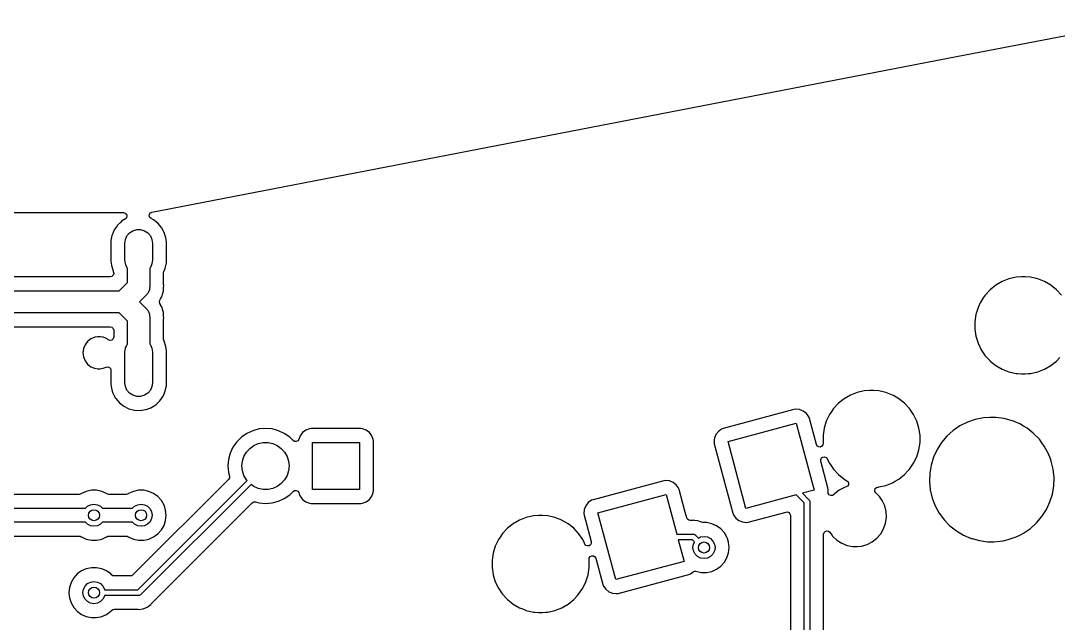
# Model space of a CAD drawing. Extents: x 41 to 271, y -133 to -23.
# Drawn here: x 156.02 to 193.45, y -49.87 to -28.12 of the extents above; entities that cross this region are included whole.
import ezdxf

# ---------------------------------------------------------------- set-up
doc = ezdxf.new("R2010")
doc.units = 0
doc.layers.add('BLACK', color=7, linetype='CONTINUOUS')

msp = doc.modelspace()

# ---------------------------------------------------------------- linework, layer by layer
at = {"layer": 'BLACK', "linetype": 'CONTINUOUS'}
for p, q in [((189.782, -29.416), (196.459, -28.1245)), ((160.751, -35.0311), (189.782, -29.416)), ((152.178, -35.0505), (159.729, -35.0505)), ((159.729, -35.0505), (159.791, -35.0667)), ((159.791, -35.0667), (159.836, -35.1111)), ((159.836, -35.1111), (159.853, -35.172)), ((159.853, -35.172), (159.838, -35.2336)), ((160.651, -35.1673), (160.659, -35.1066)), ((160.673, -35.2244), (160.651, -35.1673)), ((160.659, -35.1066), (160.695, -35.0572)), ((160.695, -35.0572), (160.751, -35.0311)), ((159.499, -35.5222), (159.395, -35.6719)), ((159.511, -35.5049), (159.499, -35.5222)), ((159.617, -35.4039), (159.511, -35.5049)), ((159.658, -35.3647), (159.617, -35.4039)), ((159.795, -35.2797), (159.658, -35.3647)), ((159.838, -35.2336), (159.795, -35.2797)), ((160.719, -35.2641), (160.673, -35.2244)), ((160.806, -35.3066), (160.719, -35.2641)), ((160.967, -35.4311), (160.806, -35.3066)), ((160.806, -35.3066), (160.806, -35.3066)), ((161.099, -35.5855), (160.967, -35.4311)), ((159.31, -35.8821), (159.273, -36.0583)), ((159.314, -35.8589), (159.31, -35.8821)), ((159.395, -35.6719), (159.314, -35.8589)), ((159.794, -36.0191), (159.853, -35.8897)), ((159.853, -35.8897), (159.947, -35.7821)), ((159.947, -35.7821), (160.066, -35.7052)), ((160.066, -35.7052), (160.203, -35.6651)), ((160.203, -35.6651), (160.345, -35.6651)), ((160.345, -35.6651), (160.482, -35.7052)), ((160.482, -35.7052), (160.601, -35.7821)), ((160.601, -35.7821), (160.695, -35.8897)), ((160.695, -35.8897), (160.754, -36.0191)), ((161.198, -35.7634), (161.099, -35.5855)), ((161.259, -35.9576), (161.198, -35.7634)), ((159.273, -36.0583), (159.273, -36.8107)), ((159.774, -36.16), (159.794, -36.0191)), ((159.774, -36.76), (159.774, -36.16)), ((160.754, -36.0191), (160.774, -36.16)), ((160.774, -36.16), (160.774, -36.76)), ((161.274, -36.1093), (161.259, -35.9576)), ((161.274, -36.8617), (161.274, -36.1093)), ((159.273, -36.8107), (159.279, -36.8617)), ((159.279, -36.8617), (159.289, -36.9624)), ((159.289, -36.9624), (159.35, -37.1566)), ((159.794, -36.9009), (159.774, -36.76)), ((159.853, -37.0303), (159.794, -36.9009)), ((159.874, -37.0541), (159.853, -37.0303)), ((159.874, -37.5703), (159.874, -37.0541)), ((160.695, -37.0303), (160.674, -37.0541)), ((160.674, -37.0541), (160.674, -37.736)), ((160.754, -36.9009), (160.695, -37.0303)), ((160.774, -36.76), (160.754, -36.9009)), ((161.234, -37.0611), (161.274, -36.8617)), ((159.249, -37.3695), (152.659, -37.3695)), ((159.311, -37.3529), (159.249, -37.3695)), ((159.357, -37.3075), (159.311, -37.3529)), ((159.35, -37.1566), (159.358, -37.1711)), ((159.373, -37.2455), (159.357, -37.3075)), ((159.358, -37.1711), (159.373, -37.2313)), ((159.373, -37.2313), (159.373, -37.2455)), ((161.174, -37.2241), (161.185, -37.1752)), ((161.174, -37.6554), (161.174, -37.2241)), ((161.185, -37.1752), (161.219, -37.0955)), ((161.219, -37.0955), (161.234, -37.0611)), ((191.928, -37.3865), (191.672, -37.4448)), ((192.124, -37.3718), (191.928, -37.3865)), ((192.255, -37.3718), (192.124, -37.3718)), ((192.124, -37.3718), (192.124, -37.3718)), ((192.451, -37.3865), (192.255, -37.3718)), ((192.255, -37.3718), (192.255, -37.3718)), ((192.707, -37.4448), (192.451, -37.3865)), ((159.574, -37.87), (159.874, -37.5703)), ((160.669, -37.7986), (160.659, -37.8285)), ((160.674, -37.736), (160.669, -37.7671)), ((160.669, -37.7671), (160.669, -37.7986)), ((161.172, -37.8034), (161.174, -37.7832)), ((161.172, -37.8099), (161.172, -37.8034)), ((161.176, -37.6748), (161.174, -37.6554)), ((161.174, -37.7628), (161.175, -37.7563)), ((161.174, -37.7832), (161.174, -37.7628)), ((161.175, -37.7424), (161.178, -37.6886)), ((161.175, -37.7563), (161.175, -37.7424)), ((161.178, -37.6886), (161.176, -37.6748)), ((191.2, -37.6719), (190.995, -37.8355)), ((191.428, -37.5407), (191.2, -37.6719)), ((191.672, -37.4448), (191.428, -37.5407)), ((192.951, -37.5407), (192.707, -37.4448)), ((193.178, -37.6719), (192.951, -37.5407)), ((193.19, -37.6813), (193.178, -37.6719)), ((193.383, -37.8355), (193.19, -37.6813)), ((152.306, -37.87), (159.574, -37.87)), ((160.557, -38.0188), (160.306, -38.27)), ((160.575, -37.9934), (160.557, -38.0188)), ((160.598, -37.9711), (160.575, -37.9934)), ((160.612, -37.9431), (160.598, -37.9711)), ((160.63, -37.9176), (160.612, -37.9431)), ((160.64, -37.8877), (160.63, -37.9176)), ((160.654, -37.8596), (160.64, -37.8877)), ((160.659, -37.8285), (160.654, -37.8596)), ((161.041, -38.2137), (161.064, -38.1687)), ((161.064, -38.1687), (161.067, -38.1631)), ((161.067, -38.1631), (161.101, -38.1043)), ((161.101, -38.1043), (161.106, -38.091)), ((161.106, -38.091), (161.113, -38.073)), ((161.113, -38.073), (161.119, -38.0605)), ((161.119, -38.0605), (161.137, -37.995)), ((161.137, -37.995), (161.139, -37.9888)), ((161.139, -37.9888), (161.16, -37.9243)), ((161.16, -37.9243), (161.161, -37.9103)), ((161.161, -37.9103), (161.165, -37.8912)), ((161.165, -37.8912), (161.168, -37.8776)), ((161.168, -37.8776), (161.172, -37.8099)), ((190.746, -38.1323), (190.67, -38.2432)), ((190.817, -38.0278), (190.746, -38.1323)), ((190.995, -37.8355), (190.817, -38.0278)), ((193.562, -38.0278), (193.383, -37.8355)), ((193.383, -37.8355), (193.383, -37.8355)), ((193.383, -37.8355), (193.383, -37.8355)), ((160.306, -38.27), (160.557, -38.5212)), ((160.557, -38.5212), (160.575, -38.5466)), ((160.575, -38.5466), (160.598, -38.5689)), ((161.028, -38.27), (161.041, -38.2137)), ((161.041, -38.3263), (161.028, -38.27)), ((161.041, -38.3264), (161.041, -38.3263)), ((161.064, -38.3713), (161.041, -38.3264)), ((161.067, -38.3769), (161.064, -38.3713)), ((161.101, -38.4357), (161.067, -38.3769)), ((161.106, -38.4491), (161.101, -38.4357)), ((161.113, -38.467), (161.106, -38.4491)), ((161.119, -38.4795), (161.113, -38.467)), ((161.132, -38.5282), (161.119, -38.4795)), ((161.137, -38.545), (161.132, -38.5282)), ((161.139, -38.5512), (161.137, -38.545)), ((161.16, -38.6157), (161.139, -38.5512)), ((190.555, -38.4809), (190.478, -38.7316)), ((190.637, -38.3109), (190.555, -38.4809)), ((190.669, -38.2446), (190.637, -38.3109)), ((190.67, -38.2432), (190.669, -38.2446)), ((159.574, -38.67), (152.306, -38.67)), ((159.874, -38.9697), (159.574, -38.67)), ((160.598, -38.5689), (160.612, -38.5969)), ((160.612, -38.5969), (160.63, -38.6224)), ((160.63, -38.6224), (160.64, -38.6523)), ((160.64, -38.6523), (160.654, -38.6804)), ((160.654, -38.6804), (160.659, -38.7115)), ((160.659, -38.7115), (160.669, -38.7414)), ((160.669, -38.7414), (160.669, -38.7729)), ((160.669, -38.7729), (160.674, -38.804)), ((160.674, -38.804), (160.674, -39.7959)), ((161.161, -38.6297), (161.16, -38.6157)), ((161.165, -38.6488), (161.161, -38.6297)), ((161.168, -38.6624), (161.165, -38.6488)), ((161.172, -38.7301), (161.168, -38.6624)), ((161.172, -38.7366), (161.172, -38.7301)), ((161.174, -38.7568), (161.172, -38.7366)), ((161.174, -38.7772), (161.174, -38.7568)), ((161.175, -38.7837), (161.174, -38.7772)), ((161.174, -38.8846), (161.176, -38.8652)), ((161.174, -39.2534), (161.174, -38.8846)), ((161.178, -38.8514), (161.175, -38.7837)), ((161.176, -38.8647), (161.178, -38.8514)), ((161.176, -38.8652), (161.176, -38.8647)), ((190.478, -38.7316), (190.439, -38.9911)), ((152.659, -39.1705), (159.249, -39.1705)), ((159.249, -39.1705), (159.311, -39.1871)), ((159.311, -39.1871), (159.357, -39.2325)), ((159.357, -39.2325), (159.373, -39.2945)), ((159.373, -39.2945), (159.373, -39.5395)), ((159.874, -39.7959), (159.874, -38.9697)), ((161.174, -39.6187), (161.174, -39.2534)), ((190.439, -38.9911), (190.439, -39.2534)), ((190.439, -39.2534), (190.478, -39.5129)), ((158.554, -39.6073), (158.434, -39.6995)), ((158.694, -39.5493), (158.554, -39.6073)), ((158.806, -39.5345), (158.694, -39.5493)), ((158.882, -39.5345), (158.806, -39.5345)), ((158.806, -39.5345), (158.806, -39.5345)), ((158.994, -39.5493), (158.882, -39.5345)), ((158.882, -39.5345), (158.882, -39.5345)), ((159.134, -39.6073), (158.994, -39.5493)), ((159.174, -39.6378), (159.134, -39.6073)), ((159.134, -39.6073), (159.134, -39.6073)), ((159.237, -39.6629), (159.174, -39.6378)), ((159.304, -39.6507), (159.237, -39.6629)), ((159.355, -39.6049), (159.304, -39.6507)), ((159.373, -39.5395), (159.355, -39.6049)), ((161.19, -39.6789), (161.174, -39.6187)), ((190.478, -39.5129), (190.555, -39.7636)), ((158.283, -39.9598), (158.264, -40.11)), ((158.341, -39.8198), (158.283, -39.9598)), ((158.434, -39.6995), (158.341, -39.8198)), ((159.774, -40.09), (159.794, -39.9491)), ((159.794, -39.9491), (159.853, -39.8197)), ((159.853, -39.8197), (159.874, -39.7959)), ((160.674, -39.7959), (160.695, -39.8197)), ((160.695, -39.8197), (160.754, -39.9491)), ((160.754, -39.9491), (160.774, -40.09)), ((161.198, -39.6934), (161.19, -39.6789)), ((161.259, -39.8876), (161.198, -39.6934)), ((161.274, -40.0393), (161.259, -39.8876)), ((161.274, -41.2917), (161.274, -40.0393)), ((190.555, -39.7636), (190.669, -40)), ((190.669, -40), (190.792, -40.1805)), ((158.264, -40.11), (158.283, -40.2602)), ((158.283, -40.2602), (158.34, -40.3977)), ((158.34, -40.3977), (158.341, -40.4002)), ((158.341, -40.4002), (158.434, -40.5205)), ((159.774, -41.19), (159.774, -40.09)), ((160.774, -40.09), (160.774, -41.19)), ((190.792, -40.1805), (190.817, -40.2167)), ((190.817, -40.2167), (190.989, -40.4017)), ((190.989, -40.4017), (190.995, -40.4091)), ((190.995, -40.4091), (191.2, -40.5727)), ((193.178, -40.5727), (193.383, -40.4091)), ((193.383, -40.4091), (193.505, -40.2774)), ((158.434, -40.5205), (158.554, -40.6127)), ((158.554, -40.6127), (158.685, -40.6671)), ((158.685, -40.6671), (158.694, -40.6707)), ((158.694, -40.6707), (158.806, -40.6855)), ((158.806, -40.6855), (158.806, -40.6855)), ((158.806, -40.6855), (158.882, -40.6855)), ((158.882, -40.6855), (158.938, -40.6781)), ((158.882, -40.6855), (158.882, -40.6855)), ((158.938, -40.6781), (158.994, -40.6707)), ((158.994, -40.6707), (159.102, -40.626)), ((159.102, -40.626), (159.162, -40.6172)), ((159.162, -40.6172), (159.218, -40.6375)), ((159.218, -40.6375), (159.259, -40.6821)), ((159.259, -40.6821), (159.273, -40.7406)), ((159.273, -40.7406), (159.273, -41.2407)), ((191.2, -40.5727), (191.428, -40.7038)), ((191.428, -40.7038), (191.672, -40.7997)), ((192.707, -40.7997), (192.951, -40.7038)), ((192.951, -40.7038), (193.178, -40.5727)), ((191.672, -40.7997), (191.928, -40.8581)), ((191.928, -40.8581), (191.984, -40.8623)), ((191.984, -40.8623), (192.124, -40.8728)), ((192.124, -40.8728), (192.124, -40.8728)), ((192.124, -40.8728), (192.255, -40.8728)), ((192.255, -40.8728), (192.377, -40.8636)), ((192.255, -40.8728), (192.255, -40.8728)), ((192.377, -40.8636), (192.451, -40.8581)), ((192.451, -40.8581), (192.707, -40.7997)), ((159.273, -41.2407), (159.289, -41.3924)), ((159.289, -41.3924), (159.32, -41.4905)), ((159.32, -41.4905), (159.35, -41.5866)), ((159.794, -41.3309), (159.774, -41.19)), ((159.853, -41.4603), (159.794, -41.3309)), ((159.947, -41.5679), (159.853, -41.4603)), ((160.695, -41.4603), (160.601, -41.5679)), ((160.754, -41.3309), (160.695, -41.4603)), ((160.774, -41.19), (160.754, -41.3309)), ((161.153, -41.678), (161.234, -41.4911)), ((161.234, -41.4911), (161.274, -41.2917)), ((186.196, -41.5418), (185.951, -41.6376)), ((186.451, -41.4834), (186.196, -41.5418)), ((186.648, -41.4687), (186.451, -41.4834)), ((186.779, -41.4687), (186.648, -41.4687)), ((186.648, -41.4687), (186.648, -41.4687)), ((186.975, -41.4834), (186.779, -41.4687)), ((186.779, -41.4687), (186.779, -41.4687)), ((187.23, -41.5418), (186.975, -41.4834)), ((187.475, -41.6376), (187.23, -41.5418)), ((159.35, -41.5866), (159.378, -41.6376)), ((159.378, -41.6376), (159.437, -41.7437)), ((159.437, -41.7437), (159.449, -41.7645)), ((159.449, -41.7645), (159.581, -41.9189)), ((159.581, -41.9189), (159.742, -42.0434)), ((160.066, -41.6448), (159.947, -41.5679)), ((160.203, -41.6849), (160.066, -41.6448)), ((160.345, -41.6849), (160.203, -41.6849)), ((160.482, -41.6448), (160.345, -41.6849)), ((160.601, -41.5679), (160.482, -41.6448)), ((160.89, -41.9853), (161.037, -41.8451)), ((161.037, -41.8451), (161.153, -41.678)), ((185.724, -41.7688), (185.519, -41.9324)), ((185.951, -41.6376), (185.724, -41.7688)), ((187.475, -41.6377), (187.475, -41.6376)), ((187.475, -41.6376), (187.475, -41.6376)), ((187.51, -41.6582), (187.475, -41.6377)), ((187.702, -41.7688), (187.51, -41.6582)), ((187.907, -41.9324), (187.702, -41.7688)), ((187.702, -41.7688), (187.702, -41.7688)), ((159.742, -42.0434), (159.925, -42.1331)), ((159.925, -42.1331), (160.122, -42.1841)), ((160.122, -42.1841), (160.325, -42.1944)), ((160.325, -42.1944), (160.526, -42.1636)), ((160.325, -42.1944), (160.325, -42.1944)), ((160.325, -42.1944), (160.325, -42.1944)), ((160.526, -42.1636), (160.545, -42.1566)), ((160.545, -42.1566), (160.717, -42.0929)), ((160.717, -42.0929), (160.89, -41.9853)), ((183.916, -42.1565), (181.36, -42.8413)), ((183.975, -42.1473), (183.916, -42.1565)), ((184.118, -42.161), (183.975, -42.1473)), ((184.252, -42.2145), (184.118, -42.161)), ((184.365, -42.3034), (184.252, -42.2145)), ((185.256, -42.2495), (185.193, -42.3415)), ((185.341, -42.1247), (185.256, -42.2495)), ((185.519, -41.9324), (185.341, -42.1247)), ((188.085, -42.1247), (187.907, -41.9324)), ((187.907, -41.9324), (187.907, -41.9324)), ((187.907, -41.9324), (187.907, -41.9324)), ((188.233, -42.3415), (188.085, -42.1247)), ((188.085, -42.1247), (188.085, -42.1247)), ((188.085, -42.1247), (188.085, -42.1247)), ((181.536, -43.3124), (183.999, -42.6524)), ((183.999, -42.6524), (184.646, -45.0672)), ((184.448, -42.4207), (184.365, -42.3034)), ((184.47, -42.4766), (184.448, -42.4207)), ((184.722, -43.4175), (184.47, -42.4766)), ((185.079, -42.5779), (185.002, -42.8286)), ((185.193, -42.3415), (185.079, -42.5779)), ((185.193, -42.3415), (185.193, -42.3415)), ((188.347, -42.5779), (188.233, -42.3415)), ((188.424, -42.8286), (188.347, -42.5779)), ((190.172, -42.6156), (189.904, -42.7512)), ((190.456, -42.5171), (190.172, -42.6156)), ((190.751, -42.4572), (190.456, -42.5171)), ((190.976, -42.4422), (190.751, -42.4572)), ((191.201, -42.4422), (190.976, -42.4422)), ((190.976, -42.4422), (190.976, -42.4422)), ((191.499, -42.4822), (191.201, -42.4422)), ((191.788, -42.5616), (191.499, -42.4822)), ((191.499, -42.4822), (191.499, -42.4822)), ((191.499, -42.4822), (191.499, -42.4822)), ((191.83, -42.5794), (191.788, -42.5616)), ((192.065, -42.6789), (191.83, -42.5794)), ((164.173, -43.022), (163.98, -43.1575)), ((164.387, -42.9221), (164.173, -43.022)), ((164.616, -42.8609), (164.387, -42.9221)), ((164.851, -42.8403), (164.616, -42.8609)), ((165.086, -42.8609), (164.851, -42.8403)), ((165.245, -42.9035), (165.086, -42.8609)), ((165.315, -42.9221), (165.245, -42.9035)), ((165.529, -43.022), (165.315, -42.9221)), ((165.722, -43.1575), (165.529, -43.022)), ((166.183, -42.9885), (166.097, -43.1037)), ((166.299, -42.9022), (166.183, -42.9885)), ((166.434, -42.8519), (166.299, -42.9022)), ((166.493, -42.8455), (166.434, -42.8519)), ((168.289, -42.8455), (166.493, -42.8455)), ((168.348, -42.8519), (168.289, -42.8455)), ((168.289, -42.8455), (168.289, -42.8455)), ((168.483, -42.9022), (168.348, -42.8519)), ((168.599, -42.9885), (168.483, -42.9022)), ((168.685, -43.1037), (168.599, -42.9885)), ((181.187, -42.9464), (181.098, -43.0596)), ((181.304, -42.8629), (181.187, -42.9464)), ((181.36, -42.8413), (181.304, -42.8629)), ((185.002, -42.8286), (184.963, -43.088)), ((188.464, -43.088), (188.424, -42.8286)), ((189.657, -42.9212), (189.434, -43.1228)), ((189.904, -42.7512), (189.657, -42.9212)), ((192.194, -42.7555), (192.065, -42.6789)), ((192.324, -42.832), (192.194, -42.7555)), ((192.549, -43.0099), (192.324, -42.832)), ((192.56, -43.0183), (192.549, -43.0099)), ((192.768, -43.2343), (192.56, -43.0183)), ((163.813, -43.3246), (163.677, -43.5182)), ((163.98, -43.1575), (163.813, -43.3246)), ((164.426, -43.4599), (164.588, -43.3876)), ((164.588, -43.3876), (164.762, -43.3507)), ((164.762, -43.3507), (164.94, -43.3507)), ((164.94, -43.3507), (165.114, -43.3876)), ((165.114, -43.3876), (165.276, -43.4599)), ((165.844, -43.2794), (165.722, -43.1575)), ((165.722, -43.1575), (165.722, -43.1575)), ((165.722, -43.1575), (165.722, -43.1575)), ((165.897, -43.3107), (165.844, -43.2794)), ((165.958, -43.3129), (165.897, -43.3107)), ((166.013, -43.2855), (165.958, -43.3129)), ((166.048, -43.2351), (166.013, -43.2855)), ((166.097, -43.1037), (166.048, -43.2351)), ((166.541, -45.046), (166.541, -43.346)), ((166.541, -43.346), (168.241, -43.346)), ((168.241, -43.346), (168.241, -45.046)), ((168.735, -43.2385), (168.685, -43.1037)), ((168.741, -43.2981), (168.735, -43.2385)), ((168.742, -45.0939), (168.741, -43.2981)), ((181.04, -43.2377), (181.031, -43.3363)), ((181.031, -43.3363), (181.031, -43.3364)), ((181.031, -43.3364), (181.04, -43.3957)), ((181.044, -43.1932), (181.04, -43.2377)), ((181.04, -43.3957), (181.712, -45.903)), ((181.098, -43.0596), (181.044, -43.1932)), ((182.183, -45.7272), (181.536, -43.3124)), ((184.723, -43.4228), (184.722, -43.4175)), ((184.966, -43.3723), (184.959, -43.4339)), ((184.963, -43.088), (184.963, -43.3504)), ((184.963, -43.3504), (184.966, -43.3723)), ((188.424, -43.6098), (188.464, -43.3504)), ((188.464, -43.3504), (188.464, -43.088)), ((189.24, -43.3523), (189.078, -43.6055)), ((189.434, -43.1228), (189.24, -43.3523)), ((192.831, -43.3191), (192.768, -43.2343)), ((192.947, -43.4762), (192.831, -43.3191)), ((163.577, -43.7323), (163.516, -43.9606)), ((163.677, -43.5182), (163.577, -43.7323)), ((164.074, -43.8503), (164.163, -43.6964)), ((164.163, -43.6964), (164.282, -43.5643)), ((164.282, -43.5643), (164.426, -43.4599)), ((165.276, -43.4599), (165.42, -43.5643)), ((165.42, -43.5643), (165.539, -43.6964)), ((165.539, -43.6964), (165.628, -43.8503)), ((184.754, -43.4768), (184.723, -43.4228)), ((184.807, -43.5092), (184.754, -43.4768)), ((184.869, -43.5121), (184.807, -43.5092)), ((184.924, -43.4847), (184.869, -43.5121)), ((184.959, -43.4339), (184.924, -43.4847)), ((188.347, -43.8605), (188.424, -43.6098)), ((189.078, -43.6055), (188.952, -43.8781)), ((193.088, -43.7336), (192.947, -43.4762)), ((193.091, -43.7397), (193.088, -43.7336)), ((193.17, -43.9441), (193.091, -43.7397)), ((163.516, -43.9606), (163.495, -44.196)), ((164.001, -44.196), (164.02, -44.0193)), ((164.02, -44.0193), (164.074, -43.8503)), ((165.628, -43.8503), (165.682, -44.0193)), ((165.682, -44.0193), (165.701, -44.196)), ((184.883, -43.9621), (184.911, -43.9084)), ((184.884, -44.0226), (184.883, -43.9621)), ((185.142, -44.9839), (184.884, -44.0226)), ((184.911, -43.9084), (184.961, -43.8742)), ((184.961, -43.8742), (185.021, -43.8676)), ((185.021, -43.8676), (185.077, -43.8902)), ((185.077, -43.8902), (185.116, -43.9367)), ((185.116, -43.9367), (185.193, -44.0969)), ((185.193, -44.0969), (185.341, -44.3137)), ((188.085, -44.3137), (188.233, -44.0969)), ((188.233, -44.0969), (188.347, -43.8605)), ((188.862, -44.1651), (188.814, -44.4537)), ((188.952, -43.8781), (188.862, -44.1651)), ((193.199, -44.0201), (193.17, -43.9441)), ((193.269, -44.3124), (193.199, -44.0201)), ((163.495, -44.196), (163.516, -44.4314)), ((163.516, -44.4314), (163.55, -44.5598)), ((164.02, -44.3727), (164.001, -44.196)), ((164.074, -44.5417), (164.02, -44.3727)), ((165.682, -44.3727), (165.628, -44.5417)), ((165.701, -44.196), (165.682, -44.3727)), ((185.341, -44.3137), (185.518, -44.5047)), ((185.518, -44.5047), (185.519, -44.506)), ((185.519, -44.506), (185.72, -44.6662)), ((187.702, -44.6696), (187.907, -44.506)), ((187.907, -44.506), (188.039, -44.3642)), ((188.039, -44.3642), (188.085, -44.3137)), ((188.085, -44.3137), (188.085, -44.3137)), ((188.085, -44.3137), (188.085, -44.3137)), ((188.813, -44.4614), (188.803, -44.7579)), ((188.814, -44.4537), (188.813, -44.4614)), ((193.299, -44.6114), (193.269, -44.3124)), ((163.518, -44.6795), (160.067, -48.1312)), ((160.238, -48.668), (164.185, -44.7202)), ((164.328, -44.8607), (160.35, -48.8387)), ((163.55, -44.6239), (163.518, -44.6795)), ((163.55, -44.5598), (163.55, -44.6239)), ((164.163, -44.6956), (164.074, -44.5417)), ((164.185, -44.7202), (164.163, -44.6956)), ((164.426, -44.9321), (164.328, -44.8607)), ((165.42, -44.8277), (165.276, -44.9321)), ((165.539, -44.6956), (165.42, -44.8277)), ((165.628, -44.5417), (165.539, -44.6956)), ((179.221, -44.7291), (176.666, -45.4139)), ((179.281, -44.7199), (179.221, -44.7291)), ((179.424, -44.7336), (179.281, -44.7199)), ((179.558, -44.7871), (179.424, -44.7336)), ((179.671, -44.876), (179.558, -44.7871)), ((179.737, -44.9697), (179.671, -44.876)), ((185.72, -44.6662), (185.724, -44.6696)), ((185.724, -44.6696), (185.826, -44.7284)), ((185.826, -44.7284), (185.868, -44.7677)), ((185.88, -44.8785), (185.849, -44.9263)), ((185.868, -44.7677), (185.887, -44.8216)), ((185.887, -44.8216), (185.88, -44.8785)), ((186.975, -44.955), (187.23, -44.8966)), ((187.23, -44.8966), (187.475, -44.8008)), ((187.475, -44.8008), (187.542, -44.7617)), ((187.542, -44.7617), (187.702, -44.6696)), ((188.803, -44.7579), (188.802, -44.7617)), ((188.802, -44.7617), (188.833, -45.0607)), ((193.239, -45.208), (193.289, -44.9117)), ((193.289, -44.9117), (193.299, -44.6114)), ((158.123, -45.2235), (152.344, -45.2235)), ((158.161, -45.2174), (158.123, -45.2235)), ((158.196, -45.1998), (158.161, -45.2174)), ((158.21, -45.1898), (158.196, -45.1998)), ((158.383, -45.1129), (158.21, -45.1898)), ((158.568, -45.0735), (158.383, -45.1129)), ((158.757, -45.0735), (158.568, -45.0735)), ((158.568, -45.0735), (158.568, -45.0735)), ((158.942, -45.1129), (158.757, -45.0735)), ((158.757, -45.0735), (158.757, -45.0735)), ((159.115, -45.1898), (158.942, -45.1129)), ((159.129, -45.1998), (159.115, -45.1898)), ((159.164, -45.2174), (159.129, -45.1998)), ((159.202, -45.2235), (159.164, -45.2174)), ((159.822, -45.2235), (159.202, -45.2235)), ((159.86, -45.2174), (159.822, -45.2235)), ((159.895, -45.1998), (159.86, -45.2174)), ((159.909, -45.1898), (159.895, -45.1998)), ((160.082, -45.1129), (159.909, -45.1898)), ((160.267, -45.0735), (160.082, -45.1129)), ((160.456, -45.0735), (160.267, -45.0735)), ((160.267, -45.0735), (160.267, -45.0735)), ((160.641, -45.1129), (160.456, -45.0735)), ((160.456, -45.0735), (160.456, -45.0735)), ((160.814, -45.1898), (160.641, -45.1129)), ((160.967, -45.3011), (160.814, -45.1898)), ((164.588, -45.0044), (164.426, -44.9321)), ((164.762, -45.0413), (164.588, -45.0044)), ((164.94, -45.0413), (164.762, -45.0413)), ((165.114, -45.0044), (164.94, -45.0413)), ((165.276, -44.9321), (165.114, -45.0044)), ((165.529, -45.37), (165.722, -45.2345)), ((165.722, -45.2345), (165.844, -45.1126)), ((165.844, -45.1126), (165.897, -45.0813)), ((165.897, -45.0813), (165.958, -45.0791)), ((165.958, -45.0791), (166.013, -45.1065)), ((166.013, -45.1065), (166.048, -45.1569)), ((166.048, -45.1569), (166.064, -45.1998)), ((166.064, -45.1998), (166.097, -45.2883)), ((166.097, -45.2883), (166.183, -45.4035)), ((168.241, -45.046), (166.541, -45.046)), ((168.599, -45.4035), (168.685, -45.2883)), ((168.685, -45.2883), (168.735, -45.1535)), ((168.735, -45.1535), (168.742, -45.0939)), ((176.842, -45.885), (179.305, -45.225)), ((179.305, -45.225), (179.69, -46.6624)), ((179.754, -44.9933), (179.737, -44.9697)), ((179.776, -45.0492), (179.754, -44.9933)), ((179.97, -45.7739), (179.776, -45.0492)), ((184, -45.2403), (182.183, -45.7272)), ((184.284, -45.5248), (184, -45.2403)), ((184.646, -45.0672), (184.223, -45.1805)), ((184.223, -45.1805), (184.455, -45.4127)), ((185.151, -45.0431), (185.142, -44.9839)), ((185.143, -45.1313), (185.144, -45.1187)), ((185.152, -45.1924), (185.143, -45.1313)), ((185.144, -45.1187), (185.151, -45.0431)), ((185.19, -45.2413), (185.152, -45.1924)), ((185.247, -45.2656), (185.19, -45.2413)), ((185.309, -45.2595), (185.247, -45.2656)), ((185.36, -45.2243), (185.309, -45.2595)), ((185.38, -45.2006), (185.36, -45.2243)), ((185.546, -45.0706), (185.38, -45.2006)), ((185.733, -44.9742), (185.546, -45.0706)), ((185.799, -44.9547), (185.733, -44.9742)), ((185.849, -44.9263), (185.799, -44.9547)), ((186.831, -45.0669), (186.85, -45.0136)), ((186.838, -45.1232), (186.831, -45.0669)), ((186.869, -45.1706), (186.838, -45.1232)), ((186.85, -45.0136), (186.891, -44.9743)), ((186.98, -45.2768), (186.869, -45.1706)), ((186.891, -44.9743), (186.945, -44.9573)), ((186.945, -44.9573), (186.96, -44.9561)), ((186.96, -44.9561), (186.975, -44.955)), ((186.997, -45.3011), (186.98, -45.2768)), ((188.833, -45.0607), (188.902, -45.353)), ((193.15, -45.495), (193.239, -45.208)), ((158.354, -45.724), (158.427, -45.6504)), ((158.427, -45.6504), (158.539, -45.5936)), ((158.539, -45.5936), (158.662, -45.574)), ((158.662, -45.574), (158.786, -45.5936)), ((158.786, -45.5936), (158.898, -45.6504)), ((158.898, -45.6504), (158.971, -45.724)), ((160.053, -45.724), (160.126, -45.6504)), ((160.126, -45.6504), (160.238, -45.5936)), ((160.238, -45.5936), (160.362, -45.574)), ((160.362, -45.574), (160.485, -45.5936)), ((160.485, -45.5936), (160.597, -45.6504)), ((160.597, -45.6504), (160.685, -45.7389)), ((161.094, -45.4418), (160.967, -45.3011)), ((161.189, -45.6057), (161.094, -45.4418)), ((161.215, -45.6876), (161.189, -45.6057)), ((162.032, -47.8641), (164.367, -45.5288)), ((164.367, -45.5288), (164.423, -45.4967)), ((164.423, -45.4967), (164.487, -45.4967)), ((164.487, -45.4967), (164.571, -45.519)), ((164.571, -45.519), (164.616, -45.5311)), ((164.616, -45.5311), (164.851, -45.5517)), ((164.851, -45.5517), (165.086, -45.5311)), ((165.086, -45.5311), (165.315, -45.4699)), ((165.315, -45.4699), (165.529, -45.37)), ((166.183, -45.4035), (166.299, -45.4898)), ((166.299, -45.4898), (166.434, -45.5401)), ((166.434, -45.5401), (166.493, -45.5465)), ((166.493, -45.5465), (168.289, -45.5465)), ((168.289, -45.5465), (168.348, -45.5401)), ((168.348, -45.5401), (168.483, -45.4898)), ((168.483, -45.4898), (168.599, -45.4035)), ((176.404, -45.6321), (176.35, -45.7657)), ((176.493, -45.519), (176.404, -45.6321)), ((176.61, -45.4355), (176.493, -45.519)), ((176.666, -45.4139), (176.61, -45.4355)), ((184.284, -60.003), (184.284, -45.5248)), ((184.455, -45.4127), (184.459, -45.4199)), ((184.459, -45.4199), (184.465, -45.4246)), ((184.465, -45.4246), (184.473, -45.4469)), ((184.473, -45.4469), (184.483, -45.4678)), ((184.483, -45.4678), (184.482, -45.4758)), ((184.482, -45.4758), (184.484, -45.4834)), ((184.484, -45.4834), (184.484, -60.0445)), ((187.102, -45.4482), (186.997, -45.3011)), ((187.189, -45.6395), (187.102, -45.4482)), ((187.102, -45.4482), (187.102, -45.4482)), ((187.102, -45.4482), (187.102, -45.4482)), ((187.239, -45.8439), (187.189, -45.6395)), ((188.902, -45.353), (189.01, -45.6334)), ((189.01, -45.6334), (189.155, -45.8969)), ((193.023, -45.7676), (193.15, -45.495)), ((152.113, -45.724), (158.354, -45.724)), ((158.971, -45.724), (160.053, -45.724)), ((160.685, -45.7389), (160.742, -45.8504)), ((160.742, -45.8504), (160.761, -45.974)), ((160.761, -45.974), (160.742, -46.0976)), ((161.247, -45.7857), (161.215, -45.6876)), ((161.267, -45.974), (161.247, -45.7857)), ((161.247, -46.1623), (161.267, -45.974)), ((174.513, -45.9971), (174.257, -46.0555)), ((174.709, -45.9824), (174.513, -45.9971)), ((174.84, -45.9824), (174.709, -45.9824)), ((174.709, -45.9824), (174.709, -45.9824)), ((175.036, -45.9971), (174.84, -45.9824)), ((174.84, -45.9824), (174.84, -45.9824)), ((175.292, -46.0555), (175.036, -45.9971)), ((176.348, -45.7866), (176.337, -45.9039)), ((176.337, -45.9039), (176.337, -45.909)), ((176.337, -45.909), (176.346, -45.9683)), ((176.346, -45.9683), (176.395, -46.1503)), ((176.35, -45.7657), (176.348, -45.7866)), ((177.489, -48.2998), (176.842, -45.885)), ((180.049, -46.07), (179.97, -45.7739)), ((181.712, -45.903), (181.733, -45.9589)), ((181.733, -45.9589), (181.817, -46.0761)), ((182.266, -46.223), (183.628, -45.8581)), ((183.628, -45.8581), (183.684, -45.8563)), ((183.684, -45.8563), (183.735, -45.8795)), ((183.735, -45.8795), (183.771, -45.9231)), ((183.771, -45.9231), (183.784, -45.9779)), ((183.784, -45.9779), (183.784, -55.2057)), ((187.249, -46.054), (187.239, -45.8439)), ((189.155, -45.8969), (189.27, -46.054)), ((192.668, -46.2504), (192.862, -46.0209)), ((192.862, -46.0209), (193.023, -45.7676)), ((158.354, -46.224), (152.408, -46.224)), ((158.427, -46.2976), (158.354, -46.224)), ((158.539, -46.3544), (158.427, -46.2976)), ((158.662, -46.374), (158.539, -46.3544)), ((158.786, -46.3544), (158.662, -46.374)), ((158.898, -46.2976), (158.786, -46.3544)), ((158.971, -46.224), (158.898, -46.2976)), ((160.053, -46.224), (158.971, -46.224)), ((160.126, -46.2976), (160.053, -46.224)), ((160.238, -46.3544), (160.126, -46.2976)), ((160.362, -46.374), (160.238, -46.3544)), ((160.485, -46.3544), (160.362, -46.374)), ((160.597, -46.2976), (160.485, -46.3544)), ((160.685, -46.2091), (160.597, -46.2976)), ((160.742, -46.0976), (160.685, -46.2091)), ((161.094, -46.5062), (161.189, -46.3423)), ((161.189, -46.3423), (161.247, -46.1623)), ((173.786, -46.2826), (173.581, -46.4461)), ((174.013, -46.1514), (173.786, -46.2826)), ((174.257, -46.0555), (174.013, -46.1514)), ((175.536, -46.1514), (175.292, -46.0555)), ((175.554, -46.1619), (175.536, -46.1514)), ((175.536, -46.1514), (175.536, -46.1514)), ((175.536, -46.1514), (175.536, -46.1514)), ((175.763, -46.2826), (175.554, -46.1619)), ((175.968, -46.4461), (175.763, -46.2826)), ((175.763, -46.2826), (175.763, -46.2826)), ((176.395, -46.1503), (176.603, -46.9281)), ((180.074, -46.1176), (180.049, -46.07)), ((180.117, -46.1503), (180.074, -46.1176)), ((180.169, -46.1619), (180.117, -46.1503)), ((180.245, -46.1619), (180.169, -46.1619)), ((180.261, -46.1608), (180.245, -46.1619)), ((180.265, -46.1604), (180.261, -46.1608)), ((180.292, -46.1567), (180.265, -46.1604)), ((180.327, -46.1613), (180.292, -46.1567)), ((180.332, -46.1619), (180.327, -46.1613)), ((180.449, -46.1773), (180.332, -46.1619)), ((180.576, -46.2301), (180.449, -46.1773)), ((180.624, -46.2395), (180.576, -46.2301)), ((180.765, -46.2395), (180.624, -46.2395)), ((180.95, -46.2789), (180.765, -46.2395)), ((180.765, -46.2395), (180.765, -46.2395)), ((181.123, -46.3558), (180.95, -46.2789)), ((181.276, -46.4671), (181.123, -46.3558)), ((181.817, -46.0761), (181.93, -46.1651)), ((181.93, -46.1651), (182.064, -46.2186)), ((182.064, -46.2186), (182.064, -46.2186)), ((182.064, -46.2186), (182.207, -46.2323)), ((182.207, -46.2323), (182.253, -46.2251)), ((182.207, -46.2323), (182.207, -46.2323)), ((182.207, -46.2323), (182.207, -46.2323)), ((182.253, -46.2251), (182.266, -46.223)), ((187.15, -46.461), (187.219, -46.2622)), ((187.219, -46.2622), (187.249, -46.054)), ((189.27, -46.054), (189.333, -46.1389)), ((189.333, -46.1389), (189.542, -46.3549)), ((189.542, -46.3549), (189.778, -46.5411)), ((192.445, -46.4519), (192.668, -46.2504)), ((153.993, -46.7245), (158.123, -46.7245)), ((158.123, -46.7245), (158.161, -46.7306)), ((158.161, -46.7306), (158.196, -46.7482)), ((158.196, -46.7482), (158.21, -46.7582)), ((158.21, -46.7582), (158.383, -46.8351)), ((158.942, -46.8351), (159.115, -46.7582)), ((159.115, -46.7582), (159.129, -46.7482)), ((159.129, -46.7482), (159.164, -46.7306)), ((159.164, -46.7306), (159.202, -46.7245)), ((159.202, -46.7245), (159.822, -46.7245)), ((159.822, -46.7245), (159.86, -46.7306)), ((159.86, -46.7306), (159.895, -46.7482)), ((159.895, -46.7482), (159.909, -46.7582)), ((159.909, -46.7582), (160.082, -46.8351)), ((160.641, -46.8351), (160.814, -46.7582)), ((160.814, -46.7582), (160.886, -46.7058)), ((160.886, -46.7058), (160.967, -46.6469)), ((160.967, -46.6469), (160.97, -46.6435)), ((160.97, -46.6435), (161.094, -46.5062)), ((173.343, -46.7245), (173.254, -46.8552)), ((173.402, -46.6385), (173.343, -46.7245)), ((173.581, -46.4461), (173.402, -46.6385)), ((176.147, -46.6385), (175.968, -46.4461)), ((175.968, -46.4461), (175.968, -46.4461)), ((175.968, -46.4461), (175.968, -46.4461)), ((176.295, -46.8552), (176.147, -46.6385)), ((176.147, -46.6385), (176.147, -46.6385)), ((176.147, -46.6385), (176.147, -46.6385)), ((179.69, -46.6624), (180.292, -46.6624)), ((180.292, -46.6624), (180.3, -46.6649)), ((180.3, -46.6649), (180.308, -46.6636)), ((180.308, -46.6636), (180.329, -46.6742)), ((180.329, -46.6742), (180.351, -46.6815)), ((180.351, -46.6815), (180.356, -46.688)), ((180.356, -46.688), (180.363, -46.6917)), ((180.363, -46.6917), (180.47, -46.7985)), ((180.47, -46.7985), (180.546, -46.7596)), ((180.546, -46.7596), (180.67, -46.74)), ((180.67, -46.74), (180.794, -46.7596)), ((180.794, -46.7596), (180.905, -46.8164)), ((181.403, -46.6078), (181.276, -46.4671)), ((181.497, -46.7717), (181.403, -46.6078)), ((181.513, -46.8196), (181.497, -46.7717)), ((184.985, -46.6608), (185, -46.6009)), ((184.985, -58.8611), (184.985, -46.6608)), ((185, -46.6009), (185.043, -46.5559)), ((185.043, -46.5559), (185.102, -46.537)), ((185.102, -46.537), (185.163, -46.549)), ((185.163, -46.549), (185.21, -46.5889)), ((185.21, -46.5889), (185.293, -46.7055)), ((185.293, -46.7055), (185.308, -46.7259)), ((185.308, -46.7259), (185.46, -46.8711)), ((186.907, -46.8021), (187.045, -46.6432)), ((187.045, -46.6432), (187.15, -46.461)), ((189.778, -46.5411), (190.036, -46.6942)), ((190.036, -46.6942), (190.313, -46.8115)), ((191.645, -46.8561), (191.929, -46.7575)), ((191.929, -46.7575), (192.063, -46.6897)), ((192.063, -46.6897), (192.197, -46.622)), ((192.197, -46.622), (192.445, -46.4519)), ((192.197, -46.622), (192.197, -46.622)), ((158.383, -46.8351), (158.568, -46.8745)), ((158.568, -46.8745), (158.568, -46.8745)), ((158.568, -46.8745), (158.757, -46.8745)), ((158.757, -46.8745), (158.898, -46.8446)), ((158.757, -46.8745), (158.757, -46.8745)), ((158.898, -46.8446), (158.942, -46.8351)), ((160.082, -46.8351), (160.267, -46.8745)), ((160.267, -46.8745), (160.267, -46.8745)), ((160.267, -46.8745), (160.456, -46.8745)), ((160.456, -46.8745), (160.597, -46.8446)), ((160.456, -46.8745), (160.456, -46.8745)), ((160.597, -46.8446), (160.641, -46.8351)), ((173.14, -47.0916), (173.063, -47.3423)), ((173.254, -46.8552), (173.14, -47.0916)), ((176.358, -46.9858), (176.295, -46.8552)), ((176.372, -47.0155), (176.358, -46.9858)), ((176.411, -47.0619), (176.372, -47.0155)), ((176.467, -47.0845), (176.411, -47.0619)), ((176.527, -47.078), (176.467, -47.0845)), ((176.577, -47.0437), (176.527, -47.078)), ((176.604, -46.99), (176.577, -47.0437)), ((176.603, -46.9281), (176.603, -46.9296)), ((176.603, -46.9296), (176.604, -46.99)), ((180.251, -46.8624), (179.743, -46.8624)), ((179.743, -46.8624), (179.952, -47.6398)), ((180.329, -46.9399), (180.251, -46.8624)), ((180.27, -47.14), (180.29, -47.0164)), ((180.29, -47.2636), (180.27, -47.14)), ((180.29, -47.0164), (180.329, -46.9399)), ((180.905, -46.8164), (180.994, -46.9049)), ((180.994, -46.9049), (181.05, -47.0164)), ((181.05, -47.0164), (181.07, -47.14)), ((181.07, -47.14), (181.05, -47.2636)), ((181.556, -46.9517), (181.513, -46.8196)), ((181.575, -47.14), (181.556, -46.9517)), ((181.556, -47.3283), (181.575, -47.14)), ((185.46, -46.8711), (185.46, -46.8711)), ((185.46, -46.8711), (185.46, -46.8711)), ((185.46, -46.8711), (185.637, -46.9848)), ((185.637, -46.9848), (185.637, -46.9848)), ((185.637, -46.9848), (185.832, -47.063)), ((185.832, -47.063), (185.961, -47.0878)), ((185.961, -47.0878), (186.039, -47.1028)), ((186.039, -47.1028), (186.039, -47.1028)), ((186.039, -47.1028), (186.196, -47.1028)), ((186.196, -47.1028), (186.353, -47.0878)), ((186.196, -47.1028), (186.196, -47.1028)), ((186.353, -47.0878), (186.555, -47.0285)), ((186.555, -47.0285), (186.742, -46.9321)), ((186.742, -46.9321), (186.907, -46.8021)), ((190.313, -46.8115), (190.313, -46.8115)), ((190.313, -46.8115), (190.313, -46.8115)), ((190.313, -46.8115), (190.342, -46.8196)), ((190.342, -46.8196), (190.603, -46.8909)), ((190.603, -46.8909), (190.9, -46.931)), ((190.9, -46.931), (191.126, -46.931)), ((191.126, -46.931), (191.35, -46.9159)), ((191.126, -46.931), (191.126, -46.931)), ((191.35, -46.9159), (191.463, -46.893)), ((191.463, -46.893), (191.645, -46.8561)), ((173.063, -47.3423), (173.024, -47.6018)), ((176.522, -47.5799), (176.528, -47.5183)), ((176.528, -47.5183), (176.563, -47.4674)), ((176.563, -47.4674), (176.619, -47.44)), ((176.619, -47.44), (176.681, -47.4429)), ((176.681, -47.4429), (176.734, -47.4754)), ((176.734, -47.4754), (176.764, -47.5293)), ((176.764, -47.5293), (177.018, -48.4756)), ((180.346, -47.3751), (180.29, -47.2636)), ((180.435, -47.4636), (180.346, -47.3751)), ((180.546, -47.5204), (180.435, -47.4636)), ((180.67, -47.54), (180.546, -47.5204)), ((180.794, -47.5204), (180.67, -47.54)), ((180.905, -47.4636), (180.794, -47.5204)), ((180.994, -47.3751), (180.905, -47.4636)), ((181.05, -47.2636), (180.994, -47.3751)), ((181.403, -47.6722), (181.497, -47.5083)), ((181.497, -47.5083), (181.518, -47.4434)), ((181.518, -47.4434), (181.556, -47.3283)), ((158.383, -47.9069), (158.21, -47.9838)), ((158.568, -47.8675), (158.383, -47.9069)), ((158.757, -47.8675), (158.568, -47.8675)), ((158.568, -47.8675), (158.568, -47.8675)), ((158.942, -47.9069), (158.757, -47.8675)), ((158.757, -47.8675), (158.757, -47.8675)), ((159.115, -47.9838), (158.942, -47.9069)), ((160.737, -49.159), (162.032, -47.8641)), ((173.024, -47.6018), (173.024, -47.8641)), ((173.024, -47.8641), (173.063, -48.1236)), ((176.486, -48.1236), (176.525, -47.8641)), ((176.525, -47.6018), (176.522, -47.5799)), ((176.525, -47.8641), (176.525, -47.6018)), ((179.952, -47.6398), (177.489, -48.2998)), ((181.123, -47.9242), (181.155, -47.9006)), ((181.155, -47.9006), (181.276, -47.8129)), ((181.276, -47.8129), (181.403, -47.6722)), ((157.93, -48.2358), (157.835, -48.3997)), ((158.057, -48.0951), (157.93, -48.2358)), ((158.21, -47.9838), (158.057, -48.0951)), ((159.268, -48.0951), (159.115, -47.9838)), ((159.297, -48.1265), (159.268, -48.0951)), ((159.338, -48.1568), (159.297, -48.1265)), ((159.389, -48.1675), (159.338, -48.1568)), ((159.979, -48.1675), (159.389, -48.1675)), ((160.026, -48.1581), (159.979, -48.1675)), ((160.067, -48.1312), (160.026, -48.1581)), ((173.063, -48.1236), (173.14, -48.3743)), ((176.409, -48.3743), (176.486, -48.1236)), ((177.572, -48.7956), (180.128, -48.1108)), ((180.128, -48.1108), (180.183, -48.0892)), ((180.183, -48.0892), (180.282, -48.0192)), ((180.282, -48.0192), (180.329, -47.9988)), ((180.329, -47.9988), (180.38, -47.9989)), ((180.38, -47.9989), (180.575, -48.0405)), ((180.575, -48.0405), (180.575, -48.0405)), ((180.575, -48.0405), (180.765, -48.0405)), ((180.765, -48.0405), (180.888, -48.0143)), ((180.765, -48.0405), (180.765, -48.0405)), ((180.888, -48.0143), (180.95, -48.0011)), ((180.95, -48.0011), (181.123, -47.9242)), ((157.777, -48.5797), (157.757, -48.768)), ((157.835, -48.3997), (157.777, -48.5797)), ((158.262, -48.768), (158.282, -48.6444)), ((158.282, -48.6444), (158.339, -48.5329)), ((158.339, -48.5329), (158.427, -48.4444)), ((158.427, -48.4444), (158.539, -48.3876)), ((158.539, -48.3876), (158.662, -48.368)), ((158.662, -48.368), (158.786, -48.3876)), ((158.786, -48.3876), (158.898, -48.4444)), ((158.898, -48.4444), (158.986, -48.5329)), ((158.986, -48.5329), (159.043, -48.6444)), ((159.043, -48.6444), (159.047, -48.668)), ((173.14, -48.3743), (173.254, -48.6106)), ((173.254, -48.6106), (173.366, -48.775)), ((176.147, -48.8274), (176.295, -48.6106)), ((176.295, -48.6106), (176.409, -48.3743)), ((177.018, -48.4756), (177.039, -48.5315)), ((177.039, -48.5315), (177.123, -48.6487)), ((177.123, -48.6487), (177.236, -48.7377)), ((157.757, -48.768), (157.757, -48.768)), ((157.757, -48.768), (157.759, -48.784)), ((157.759, -48.784), (157.777, -48.9563)), ((157.777, -48.9563), (157.835, -49.1363)), ((158.282, -48.8916), (158.262, -48.768)), ((158.339, -49.0031), (158.282, -48.8916)), ((158.427, -49.0916), (158.339, -49.0031)), ((158.986, -49.0031), (158.898, -49.0916)), ((159.043, -48.8916), (158.986, -49.0031)), ((159.047, -48.868), (159.043, -48.8916)), ((159.047, -48.668), (160.238, -48.668)), ((160.279, -48.868), (159.047, -48.868)), ((160.287, -48.8655), (160.279, -48.868)), ((160.295, -48.8668), (160.287, -48.8655)), ((160.316, -48.8561), (160.295, -48.8668)), ((160.338, -48.8489), (160.316, -48.8561)), ((160.343, -48.8424), (160.338, -48.8489)), ((160.35, -48.8387), (160.343, -48.8424)), ((173.366, -48.775), (173.402, -48.8274)), ((173.402, -48.8274), (173.569, -49.0072)), ((173.569, -49.0072), (173.581, -49.0197)), ((173.581, -49.0197), (173.786, -49.1833)), ((175.763, -49.1833), (175.968, -49.0197)), ((175.968, -49.0197), (176.108, -48.8694)), ((176.108, -48.8694), (176.147, -48.8274)), ((176.147, -48.8274), (176.147, -48.8274)), ((176.147, -48.8274), (176.147, -48.8274)), ((177.236, -48.7377), (177.369, -48.7912)), ((177.369, -48.7912), (177.369, -48.7912)), ((177.369, -48.7912), (177.513, -48.8048)), ((177.513, -48.8048), (177.559, -48.7977)), ((177.513, -48.8048), (177.513, -48.8048)), ((177.513, -48.8048), (177.513, -48.8048)), ((177.559, -48.7977), (177.572, -48.7956)), ((157.835, -49.1363), (157.93, -49.3002)), ((157.93, -49.3002), (158.057, -49.4409)), ((158.539, -49.1484), (158.427, -49.0916)), ((158.662, -49.168), (158.539, -49.1484)), ((158.786, -49.1484), (158.662, -49.168)), ((158.898, -49.0916), (158.786, -49.1484)), ((159.297, -49.4095), (159.338, -49.3792)), ((159.338, -49.3792), (159.389, -49.3685)), ((159.389, -49.3685), (160.232, -49.3685)), ((160.232, -49.3685), (160.248, -49.3696)), ((160.248, -49.3696), (160.279, -49.3737)), ((160.279, -49.3737), (160.436, -49.353)), ((160.436, -49.353), (160.582, -49.2925)), ((160.582, -49.2925), (160.615, -49.2673)), ((160.615, -49.2673), (160.707, -49.1963)), ((160.707, -49.1963), (160.727, -49.1712)), ((160.727, -49.1712), (160.737, -49.159)), ((173.786, -49.1833), (174.013, -49.3145)), ((174.013, -49.3145), (174.153, -49.3696)), ((174.153, -49.3696), (174.255, -49.4095)), ((175.292, -49.4104), (175.536, -49.3145)), ((175.536, -49.3145), (175.763, -49.1833)), ((158.057, -49.4409), (158.21, -49.5522)), ((158.21, -49.5522), (158.383, -49.6291)), ((158.383, -49.6291), (158.568, -49.6685)), ((158.568, -49.6685), (158.568, -49.6685)), ((158.568, -49.6685), (158.757, -49.6685)), ((158.757, -49.6685), (158.901, -49.638)), ((158.757, -49.6685), (158.757, -49.6685)), ((158.901, -49.638), (158.942, -49.6291)), ((158.942, -49.6291), (159.115, -49.5522)), ((159.115, -49.5522), (159.268, -49.4409)), ((159.268, -49.4409), (159.282, -49.4252)), ((159.282, -49.4252), (159.297, -49.4095)), ((174.255, -49.4095), (174.257, -49.4104)), ((174.257, -49.4104), (174.513, -49.4687)), ((174.513, -49.4687), (174.569, -49.4729)), ((174.569, -49.4729), (174.709, -49.4834)), ((174.709, -49.4834), (174.709, -49.4834)), ((174.709, -49.4834), (174.84, -49.4834)), ((174.84, -49.4834), (174.963, -49.4743)), ((174.84, -49.4834), (174.84, -49.4834)), ((174.963, -49.4743), (175.036, -49.4687)), ((175.036, -49.4687), (175.292, -49.4104))]:
    msp.add_line(p, q, dxfattribs=at)
at = {"layer": 'BLACK'}
for centre in [(158.662, -45.974), (160.362, -45.974), (180.67, -47.14), (158.662, -48.768)]:
    msp.add_circle(centre, 0.2, dxfattribs=at)

doc.saveas('drawing.dxf')
